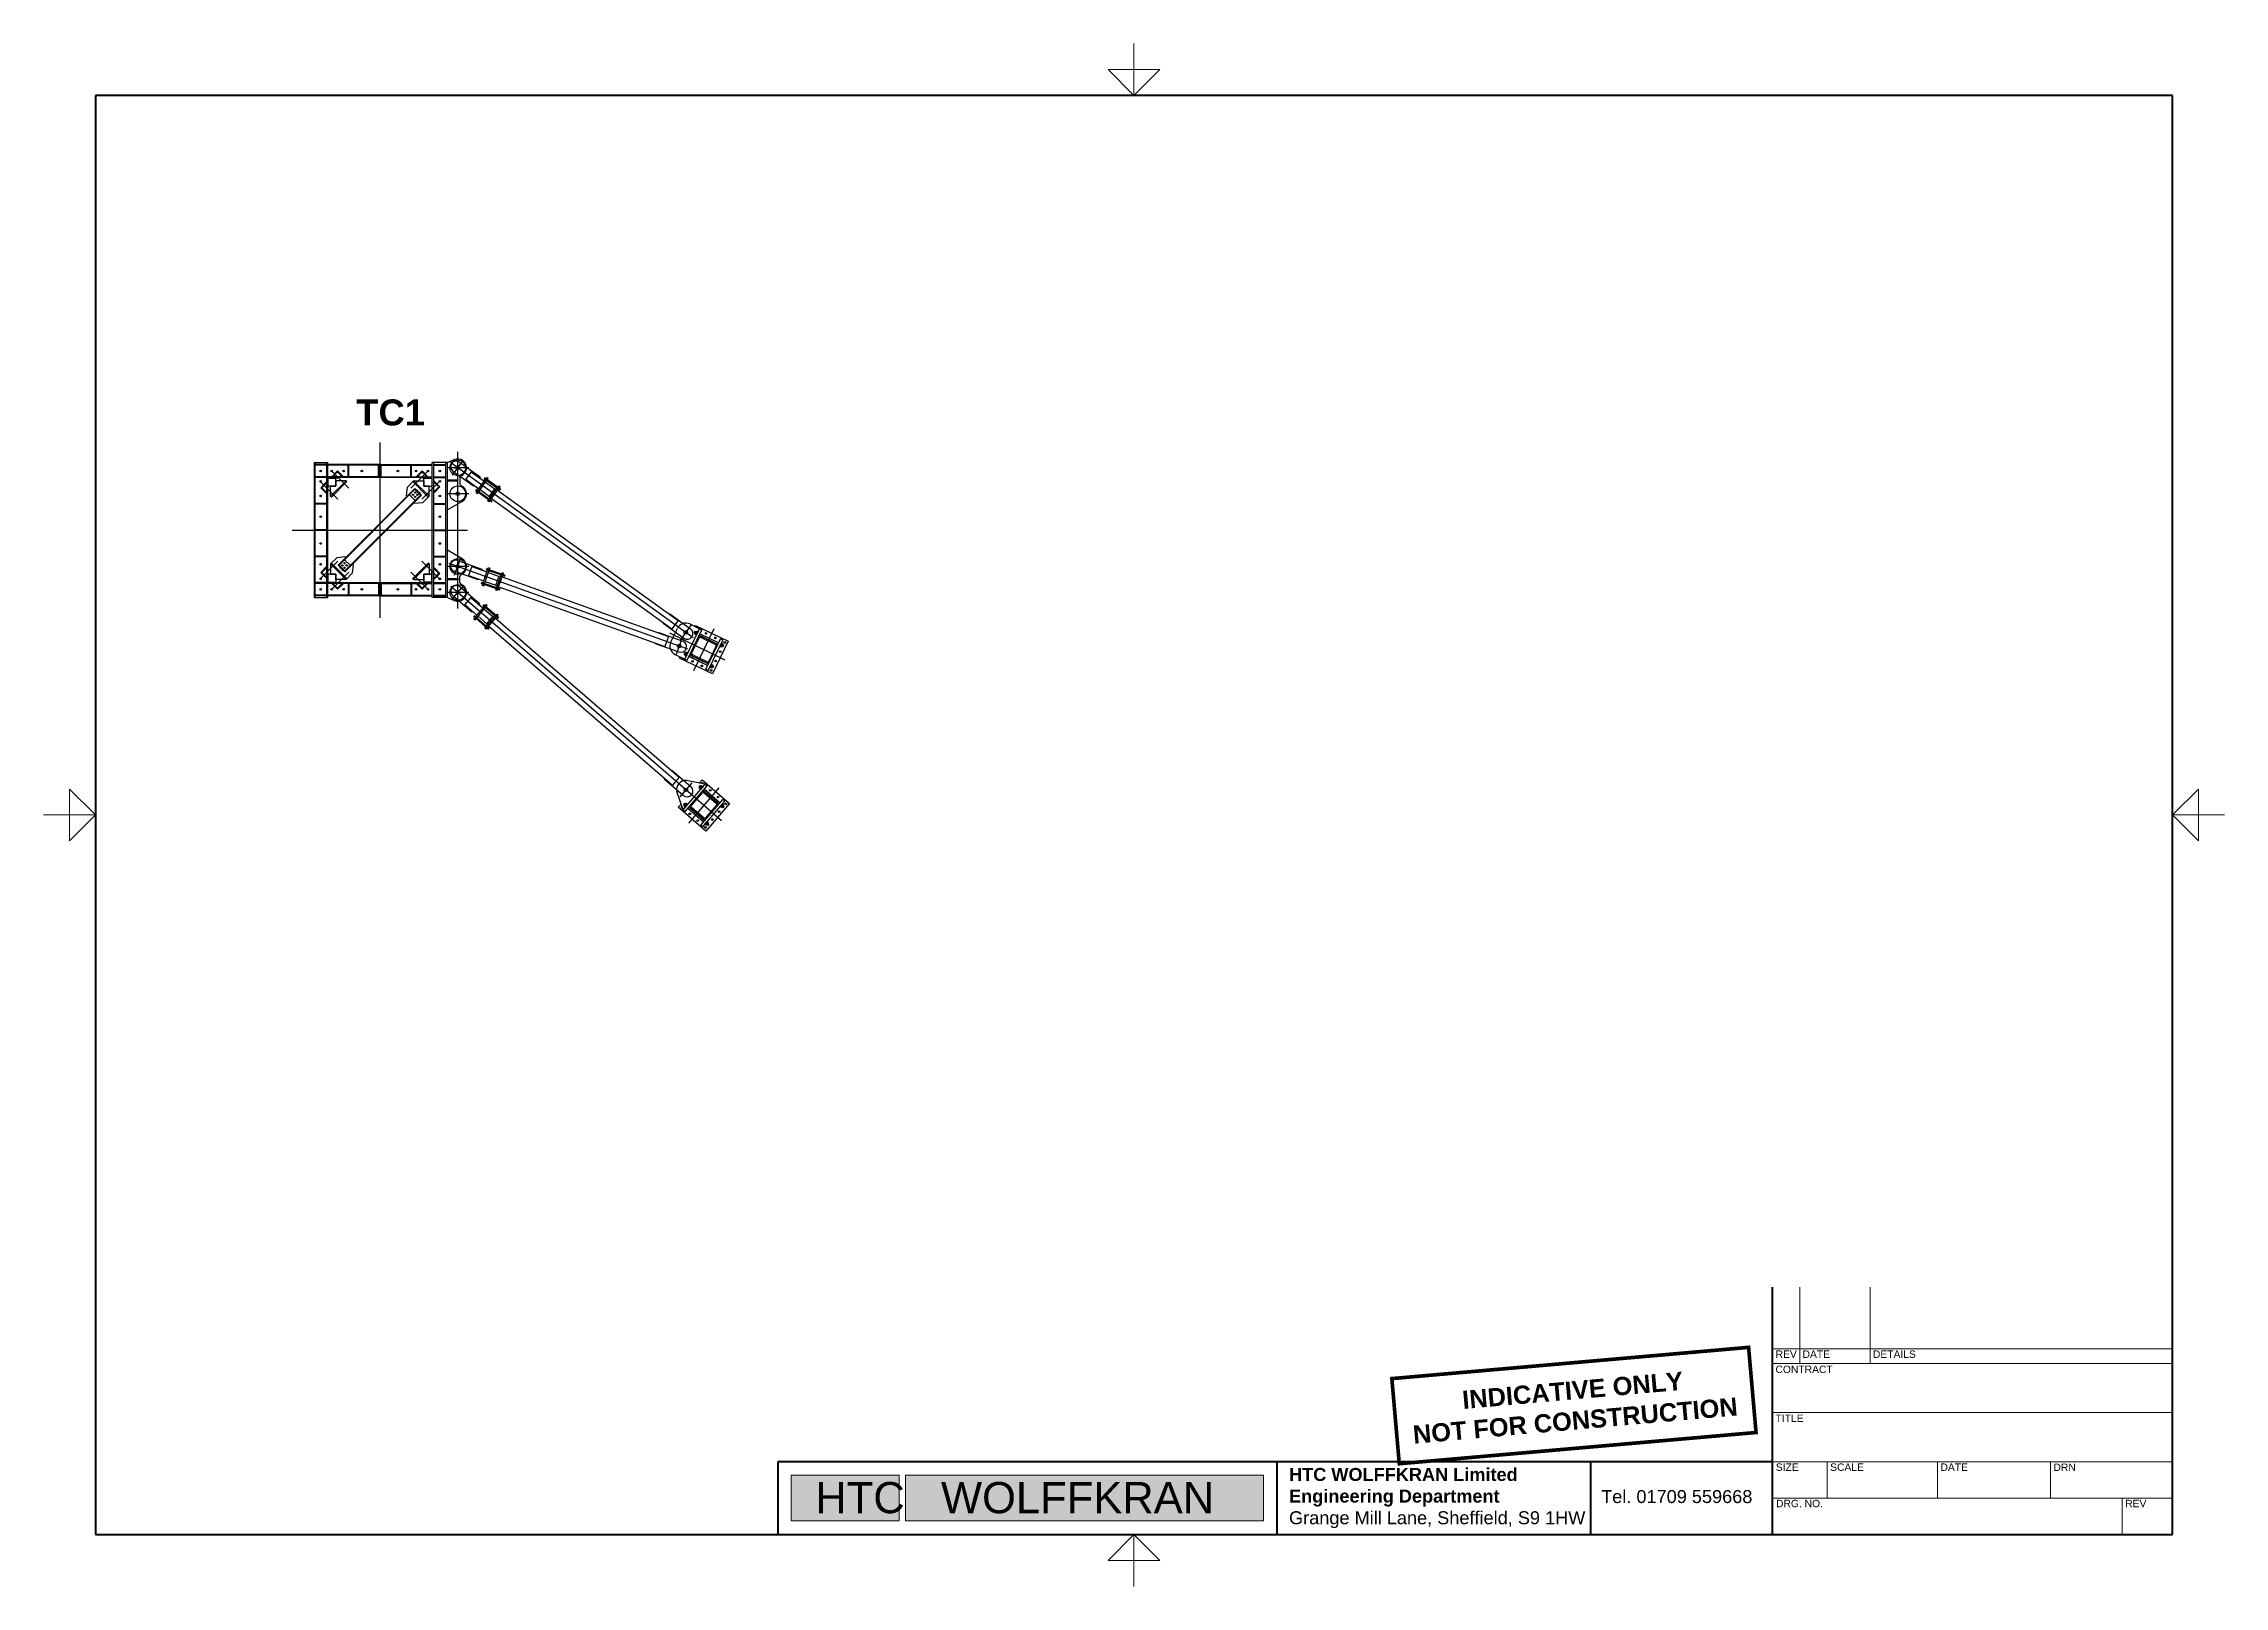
# Paper-space layout 'Paper 1' of a CAD drawing. Extents: x -61 to 359, y -44 to 253.
# The model-space entities are those that its viewports show. They can reach past a viewport. Long polylines and large blocks are cut down to what shows.
import ezdxf
from ezdxf.enums import TextEntityAlignment as Align

# ---------------------------------------------------------------- set-up
doc = ezdxf.new("R2010")
doc.units = 0
doc.header["$LTSCALE"] = 5
doc.header["$MEASUREMENT"] = 0
doc.linetypes.add('CENTER', pattern=[2, 1.25, -0.25, 0.25, -0.25])
doc.layers.get('0').update_dxf_attribs({"lineweight": 0})
for name, color, linetype, lineweight in [('Borders', 7, 'Continuous', 0), ('Centrelines', 94, 'CENTER', 25), ('Lines', 7, 'Continuous', 25)]:
    doc.layers.add(name, color=color, linetype=linetype, lineweight=lineweight)
doc.layers.add('Viewports', color=7, linetype='Continuous')
doc.layers.get('Viewports').off()
doc.styles.get("Standard").update_dxf_attribs({"font": 'arial.ttf'})
doc.styles.add('Title Text', font='arialbd.ttf')

# ---------------------------------------------------------------- blocks, each defined once
blk = doc.blocks.new('Indicative')
at = {"layer": 'Lines', "color": 252, "const_width": 0.7}
blk.add_lwpolyline([(-35.07, 5.19), (33.64, 11.2), (35.07, -5.19), (-33.64, -11.2)], close=True, dxfattribs=at)
at = {"layer": 'Lines', "color": 252, "insert": (0, 0), "char_height": 3.5, "width": 62.5245, "attachment_point": 5, "rotation": 5, "style": 'Title Text'}
blk.add_mtext('INDICATIVE ONLY\\PNOT FOR CONSTRUCTION', dxfattribs=at)
blk = doc.blocks.new('HTC Wolffkran Logo')
at = {"layer": 'Lines'}
h = blk.add_hatch(color=242, dxfattribs=at)
h.dxf.hatch_style = 1
h.paths.add_polyline_path([(0, 22), (52, 22), (52, 0), (0, 0)])
h = blk.add_hatch(color=242, dxfattribs=at)
h.dxf.hatch_style = 1
h.paths.add_polyline_path([(55, 0), (227.3, 0), (227.3, 22), (55, 22)])
at = {"color": 242, "lineweight": 0}
for points in [[(0, 22), (52, 22), (52, 0), (0, 0)], [(55, 0), (227.3, 0), (227.3, 22), (55, 22)]]:
    blk.add_lwpolyline(points, close=True, dxfattribs=at)
at = {"layer": 'Lines', "color": 7, "true_color": 0xffffff, "insert": (107.6, 11.1), "char_height": 15, "attachment_point": 5, "style": 'Title Text'}
blk.add_mtext_dynamic_manual_height_columns('{\\fSwis721 Blk BT|b0|i0|c0|p34;HTC   WOLFFKRAN}', width=219.734, gutter_width=12.5, heights=[0], dxfattribs=at)
blk = doc.blocks.new('Title HTC BH')
at = {"layer": 'Borders', "lineweight": 50}
for p, q in [((-77, 0), (-77, 47.6)), ((-77, 14), (-268.61, 14)), ((-268.61, 14), (-268.61, 0)), ((-172.49, 14), (-172.49, 0)), ((-112, 0), (-112, 14))]:
    blk.add_line(p, q, dxfattribs=at)
at = {"layer": 'Borders', "color": 7, "linetype": 'Continuous', "lineweight": 0}
for p, q in [((-71.75, 32.9), (-71.75, 47.6)), ((-58.25, 32.9), (-58.25, 47.6)), ((-77, 35.76), (0, 35.76)), ((-77, 32.9), (0, 32.9)), ((-77, 23.45), (0, 23.45)), ((-77, 14), (0, 14)), ((-66.5, 7), (-66.5, 14)), ((-45.24, 14), (-45.24, 7)), ((-23.47, 14), (-23.47, 7)), ((-77, 7), (0, 7)), ((-9.67, 0), (-9.67, 7))]:
    blk.add_line(p, q, dxfattribs=at)
at = {"layer": 'Borders'}
blk.add_point((0, 0), dxfattribs=at)
at = {"layer": 'Lines', "xscale": 0.4, "yscale": 0.4, "zscale": 0.4}
blk.add_blockref('HTC Wolffkran Logo', (-266.01, 2.6), dxfattribs=at)
at = {"layer": 'Borders', "color": 7, "linetype": 'Continuous'}
for s, p in [(' REV', (-76.98, 35.41)), (' DATE', (-71.79, 35.41)), (' DETAILS', (-58.24, 35.41)), (' CONTRACT', (-77.01, 32.49)), (' TITLE', (-77, 23.08)), (' SIZE', (-76.95, 13.66)), (' SCALE', (-66.48, 13.66)), (' DATE', (-45.23, 13.66)), (' DRN', (-23.47, 13.64)), (' DRG. NO.', (-76.9, 6.66)), (' REV', (-9.65, 6.66))]:
    blk.add_text(s, height=1.42, dxfattribs=at).set_placement(p, align=Align.TOP_LEFT)
at = {"layer": 'Borders', "color": 7, "linetype": 'Continuous', "char_height": 2.5}
for s, insert, width, attachment_point in [('{\\fArial|b1|i0|c0|p34;HTC WOLFFKRAN Limited\\PEngineering Department\\P}Grange Mill Lane, Sheffield, S9 1HW', (-170.14, 7), 62.8422, 4), ('Tel. 01709 559668', (-110.03, 8.54), 32.6566, 1)]:
    blk.add_mtext(s, dxfattribs=dict(at, insert=insert, width=width, attachment_point=attachment_point))
blk = doc.blocks.new('EA 150x150x15')
for p, q in [((0, 150), (0, 0)), ((7, 150), (0, 150)), ((150, 0), (0, 0)), ((15, 142), (15, 31)), ((142, 15), (31, 15)), ((150, 0), (150, 7))]:
    blk.add_line(p, q)
for centre, major_axis, start_param, end_param in [((7, 142), (0, 8), -1.570796, 0), ((31, 31), (0, -16), 4.712389, 6.283185), ((142, 7), (0, 8), -1.570796, 0)]:
    blk.add_ellipse(centre, major_axis=major_axis, ratio=1, start_param=start_param, end_param=end_param)

msp = doc.modelspace()

# ---------------------------------------------------------------- hatches: boundary and pattern name
h = msp.add_hatch()
h.set_pattern_fill('ANSI31', color=256, scale=200, angle=-115.8826)
h.set_pattern_definition([(289.1174, (20415.175, 41942.796), (23.6212, 8.1876), [])])
edge = h.paths.add_edge_path()
edge.add_ellipse((20674, 41628), major_axis=(-13.1, -27), ratio=1, start_angle=0, end_angle=90)
edge.add_line((20701, 41615), (20849, 41921))
edge.add_ellipse((20822, 41934), major_axis=(27, -13.1), ratio=1, start_angle=0, end_angle=90)
edge.add_line((20835, 41961), (20529, 42110))
edge.add_ellipse((20516, 42083), major_axis=(-27, 13.1), ratio=1, start_angle=270, end_angle=360)
edge.add_line((20489, 42096), (20341, 41790))
edge.add_ellipse((20368, 41777), major_axis=(-27, 13.1), ratio=1, start_angle=0, end_angle=90)
edge.add_line((20355, 41750), (20661, 41601))
edge = h.paths.add_edge_path(flags=16)
edge.add_ellipse((20669, 41642), major_axis=(18, -8.7), ratio=1, start_angle=-90, end_angle=0, ccw=False)
edge.add_line((20660, 41624), (20373, 41763))
edge.add_ellipse((20381, 41781), major_axis=(-8.7, -18), ratio=1, start_angle=-90, end_angle=0, ccw=False)
edge.add_line((20363, 41790), (20503, 42078))
edge.add_ellipse((20521, 42069), major_axis=(-18, 8.7), ratio=1, start_angle=270, end_angle=360, ccw=False)
edge.add_line((20530, 42087), (20818, 41948))
edge.add_ellipse((20809, 41930), major_axis=(8.7, 18), ratio=1, start_angle=-90, end_angle=0, ccw=False)
edge.add_line((20827, 41921), (20687, 41633))
h = msp.add_hatch()
h.set_pattern_fill('ANSI31', color=256, scale=200, angle=-130.8494)
h.set_pattern_definition([(274.1506, (20443.827, 38986.305), (24.9344, 1.8095), [])])
edge = h.paths.add_edge_path()
edge.add_ellipse((20613, 38616), major_axis=(-19.6, -22.7), ratio=1, start_angle=0, end_angle=90)
edge.add_line((20635, 38596), (20858, 38853))
edge.add_ellipse((20835, 38873), major_axis=(22.7, -19.6), ratio=1, start_angle=0, end_angle=90)
edge.add_line((20855, 38896), (20597, 39118))
edge.add_ellipse((20578, 39095), major_axis=(-22.7, 19.6), ratio=1, start_angle=270, end_angle=360)
edge.add_line((20555, 39115), (20333, 38858))
edge.add_ellipse((20355, 38838), major_axis=(-22.7, 19.6), ratio=1, start_angle=0, end_angle=90)
edge.add_line((20336, 38815), (20593, 38593))
edge = h.paths.add_edge_path(flags=16)
edge.add_ellipse((20611, 38630), major_axis=(15.1, -13.1), ratio=1, start_angle=-90, end_angle=0, ccw=False)
edge.add_line((20598, 38615), (20356, 38824))
edge.add_ellipse((20369, 38839), major_axis=(-13.1, -15.1), ratio=1, start_angle=-90, end_angle=0, ccw=False)
edge.add_line((20354, 38852), (20564, 39094))
edge.add_ellipse((20579, 39081), major_axis=(-15.1, 13.1), ratio=1, start_angle=270, end_angle=360, ccw=False)
edge.add_line((20592, 39096), (20834, 38887))
edge.add_ellipse((20821, 38872), major_axis=(13.1, 15.1), ratio=1, start_angle=-90, end_angle=0, ccw=False)
edge.add_line((20836, 38859), (20627, 38617))

# ---------------------------------------------------------------- linework, layer by layer
for p, q in [((20341, 41790), (20489, 42096)), ((20363, 41790), (20503, 42078)), ((20529, 42110), (20835, 41961)), ((20530, 42087), (20818, 41948)), ((20661, 41601), (20355, 41750)), ((20660, 41624), (20373, 41763)), ((20827, 41921), (20687, 41633)), ((20701, 41615), (20849, 41921)), ((20333, 38858), (20555, 39115)), ((20354, 38852), (20564, 39094)), ((20592, 39096), (20834, 38887)), ((20597, 39118), (20855, 38896)), ((20593, 38593), (20336, 38815)), ((20598, 38615), (20356, 38824)), ((20836, 38859), (20627, 38617)), ((20635, 38596), (20858, 38853))]:
    msp.add_line(p, q)
for centre, major_axis, start_param, end_param in [((20516, 42083), (-27, 13.1), 4.712389, 6.283185), ((20521, 42069), (-18, 8.7), 4.712389, 6.283185), ((20368, 41777), (-27, 13.1), 0, 1.570796), ((20381, 41781), (-8.7, -18), -1.570796, 0), ((20669, 41642), (18, -8.7), -1.570796, 0), ((20674, 41628), (-13.1, -27), 0, 1.570796), ((20809, 41930), (8.7, 18), -1.570796, 0), ((20822, 41934), (27, -13.1), 0, 1.570796), ((20578, 39095), (-22.7, 19.6), 4.712389, 6.283185), ((20579, 39081), (-15.1, 13.1), 4.712389, 6.283185), ((20355, 38838), (-22.7, 19.6), 0, 1.570796), ((20369, 38839), (-13.1, -15.1), -1.570796, 0), ((20821, 38872), (13.1, 15.1), -1.570796, 0), ((20835, 38873), (22.7, -19.6), 0, 1.570796), ((20613, 38616), (-19.6, -22.7), 0, 1.570796), ((20611, 38630), (15.1, -13.1), -1.570796, 0)]:
    msp.add_ellipse(centre, major_axis=major_axis, ratio=1, start_param=start_param, end_param=end_param)
at = {"layer": 'Centrelines'}
for p, q in [((14353, 45844), (14353, 42468)), ((20387, 42084), (15711, 45459)), ((15750, 45213), (15957, 45499)), ((15853, 42646), (15853, 45666)), ((13546, 44751), (13204, 45094)), ((13758, 44963), (13416, 45306)), ((14949, 44963), (15291, 45306)), ((15161, 44751), (15503, 45094)), ((16066, 45356), (15641, 45356)), ((16066, 44856), (15641, 44856)), ((12665, 44156), (16042, 44156)), ((13546, 43561), (13204, 43219)), ((13758, 43349), (13416, 43007)), ((14949, 43349), (15291, 43007)), ((15161, 43561), (15503, 43219)), ((16066, 43456), (15641, 43456)), ((20284, 41866), (15688, 43516)), ((15794, 43290), (15913, 43622)), ((16066, 42956), (15641, 42956)), ((20380, 39041), (15720, 43071)), ((15738, 42822), (15969, 43089)), ((19929, 42179), (21000, 41659)), ((20177, 42092), (20058, 41760)), ((20348, 42330), (20141, 42044)), ((20399, 41451), (20792, 42260)), ((20936, 38561), (20035, 39340)), ((20362, 39290), (20132, 39023)), ((20301, 38515), (20889, 39196))]:
    msp.add_line(p, q, dxfattribs=at)
at = {"layer": 'Centrelines', "ltscale": 0.1}
for p, q in [((16204, 44942), (16518, 44716)), ((16357, 45153), (16671, 44927)), ((16368, 45170), (16682, 44943)), ((16193, 44926), (16507, 44700)), ((16393, 43401), (16758, 43270)), ((16400, 43419), (16764, 43289)), ((16299, 43137), (16663, 43006)), ((16305, 43156), (16670, 43025)), ((16154, 42498), (16447, 42244)), ((16167, 42513), (16460, 42259)), ((16337, 42709), (16630, 42456)), ((16350, 42724), (16643, 42471))]:
    msp.add_line(p, q, dxfattribs=at)
at = {"layer": 'Lines'}
for p, q in [((13088, 45456), (13088, 42856)), ((13088, 45456), (13342, 45456)), ((13103, 45456), (13103, 42856)), ((13328, 45421), (13103, 45421)), ((13328, 45406), (13103, 45406)), ((13328, 45456), (13328, 42856)), ((13342, 45456), (13342, 42856)), ((14353, 45421), (13342, 45421)), ((14328, 45407), (13342, 45407)), ((13742, 45181), (13742, 45407)), ((13757, 45181), (13757, 45407)), ((14328, 45167), (14328, 45421)), ((14353, 45421), (15364, 45421)), ((14353, 45167), (14353, 45421)), ((14353, 45167), (14353, 45421)), ((14353, 45167), (14353, 45421)), ((14378, 45167), (14378, 45421)), ((14378, 45407), (15364, 45407)), ((14949, 45181), (14949, 45407)), ((14964, 45181), (14964, 45407)), ((15654, 45456), (15364, 45456)), ((15364, 42856), (15364, 45456)), ((15396, 42856), (15396, 45456)), ((15396, 45421), (15622, 45421)), ((15396, 45406), (15622, 45406)), ((15622, 42856), (15622, 45456)), ((15654, 45456), (15787, 45513)), ((15654, 42856), (15654, 45456)), ((15889, 45466), (16287, 45179)), ((13328, 45182), (13103, 45182)), ((13328, 45167), (13103, 45167)), ((14328, 45181), (13342, 45181)), ((14353, 45167), (13342, 45167)), ((13352, 45152), (13342, 45152)), ((13352, 44967), (13342, 44967)), ((13352, 45152), (13352, 44967)), ((13353, 45156), (13504, 45156)), ((13353, 45156), (13353, 45005)), ((13504, 45005), (13353, 45005)), ((13357, 45157), (13357, 45167)), ((13357, 45157), (13512, 45157)), ((13702, 45104), (13405, 44807)), ((13405, 44807), (13405, 45005)), ((13405, 45005), (13504, 45005)), ((13420, 44793), (13717, 45090)), ((13504, 45005), (13504, 45156)), ((13702, 45104), (13504, 45104)), ((13504, 45104), (13504, 45005)), ((13512, 45157), (13542, 45164)), ((13542, 45164), (13542, 45167)), ((15027, 44957), (13553, 43483)), ((15035, 44948), (13562, 43474)), ((13702, 45104), (13717, 45090)), ((15364, 45167), (14353, 45167)), ((14378, 45181), (15364, 45181)), ((14869, 44815), (14884, 44984)), ((14884, 44984), (15004, 45104)), ((14990, 45090), (15287, 44793)), ((15301, 44807), (15004, 45104)), ((15004, 45104), (15202, 45104)), ((15027, 44957), (15154, 44829)), ((15028, 44941), (15138, 44831)), ((15164, 45164), (15164, 45167)), ((15194, 45157), (15164, 45164)), ((15349, 45157), (15194, 45157)), ((15202, 45005), (15202, 45156)), ((15202, 45156), (15353, 45156)), ((15202, 45104), (15202, 45005)), ((15202, 45005), (15353, 45005)), ((15301, 45005), (15202, 45005)), ((15301, 44807), (15301, 45005)), ((15349, 45157), (15349, 45167)), ((15353, 45156), (15353, 45005)), ((15353, 45156), (15353, 45005)), ((15354, 45152), (15354, 44967)), ((15354, 45152), (15364, 45152)), ((15354, 44967), (15364, 44967)), ((15396, 45182), (15622, 45182)), ((15396, 45167), (15622, 45167)), ((15854, 45116), (15654, 45116)), ((15853, 45096), (15654, 45096)), ((15663, 45096), (15664, 45116)), ((16158, 45001), (15761, 45287)), ((15853, 45096), (15854, 45116)), ((15893, 45165), (15893, 45047)), ((16113, 45280), (16008, 45134)), ((16008, 45134), (16259, 44952)), ((16113, 45280), (16364, 45098)), ((16170, 45017), (16158, 45001)), ((16206, 44879), (16417, 45171)), ((16231, 44862), (16441, 45154)), ((16287, 45179), (16275, 45163)), ((16389, 45081), (16567, 44952)), ((16417, 45171), (16441, 45154)), ((16433, 44716), (16644, 45008)), ((16456, 44798), (16573, 44960)), ((16458, 44698), (16668, 44990)), ((16573, 44960), (16597, 44943)), ((16644, 45008), (16668, 44990)), ((13328, 44671), (13103, 44671)), ((13328, 44656), (13103, 44656)), ((13405, 44807), (13420, 44793)), ((15145, 44838), (13671, 43365)), ((15154, 44829), (13680, 43356)), ((14869, 44815), (14877, 44807)), ((14922, 44835), (15032, 44725)), ((15004, 44680), (15012, 44672)), ((15012, 44672), (15181, 44687)), ((15060, 44923), (15063, 44926)), ((15078, 44905), (15081, 44908)), ((15102, 44881), (15105, 44883)), ((15121, 44863), (15123, 44865)), ((15301, 44807), (15181, 44687)), ((15396, 44671), (15622, 44671)), ((15396, 44656), (15622, 44656)), ((15938, 44709), (15654, 44544)), ((16206, 44879), (16231, 44862)), ((16283, 44935), (16462, 44806)), ((16458, 44698), (16433, 44716)), ((16456, 44798), (16480, 44780)), ((16504, 44763), (19979, 42255)), ((16622, 44925), (20096, 42417)), ((13328, 44164), (13103, 44164)), ((13328, 44149), (13103, 44149)), ((15396, 44164), (15622, 44164)), ((15396, 44149), (15622, 44149)), ((15938, 43603), (15654, 43768)), ((13328, 43656), (13103, 43656)), ((13328, 43641), (13103, 43641)), ((13352, 43345), (13342, 43345)), ((13352, 43160), (13352, 43345)), ((13504, 43307), (13353, 43307)), ((13353, 43307), (13353, 43156)), ((13405, 43505), (13526, 43625)), ((13405, 43505), (13702, 43208)), ((13405, 43505), (13405, 43307)), ((13405, 43307), (13504, 43307)), ((13717, 43222), (13420, 43519)), ((13504, 43307), (13504, 43156)), ((13504, 43208), (13504, 43307)), ((13695, 43640), (13526, 43625)), ((13553, 43483), (13680, 43356)), ((13569, 43481), (13679, 43372)), ((13586, 43450), (13584, 43447)), ((13605, 43431), (13602, 43429)), ((13629, 43407), (13626, 43405)), ((13647, 43389), (13644, 43386)), ((13675, 43587), (13785, 43478)), ((13702, 43632), (13695, 43640)), ((13823, 43328), (13702, 43208)), ((13838, 43497), (13823, 43328)), ((13838, 43497), (13830, 43505)), ((15287, 43519), (14990, 43222)), ((15004, 43208), (15301, 43505)), ((15202, 43307), (15353, 43307)), ((15202, 43307), (15202, 43156)), ((15301, 43307), (15202, 43307)), ((15202, 43208), (15202, 43307)), ((15301, 43505), (15287, 43519)), ((15301, 43505), (15301, 43307)), ((15353, 43307), (15353, 43156)), ((15353, 43307), (15353, 43156)), ((15354, 43160), (15354, 43345)), ((15354, 43345), (15364, 43345)), ((15396, 43656), (15622, 43656)), ((15396, 43641), (15622, 43641)), ((16245, 43199), (15783, 43364)), ((15858, 43571), (16319, 43406)), ((15893, 43147), (15893, 43265)), ((16124, 43455), (16063, 43285)), ((16063, 43285), (16355, 43181)), ((16124, 43455), (16416, 43350)), ((16319, 43406), (16312, 43387)), ((16324, 43096), (16446, 43435)), ((16353, 43086), (16474, 43425)), ((16444, 43340), (16651, 43266)), ((16446, 43435), (16474, 43425)), ((16587, 43087), (16654, 43275)), ((16588, 43001), (16710, 43340)), ((16616, 42991), (16738, 43330)), ((16654, 43275), (16683, 43265)), ((16710, 43340), (16738, 43330)), ((13088, 42856), (13342, 42856)), ((13328, 43145), (13103, 43145)), ((13328, 43130), (13103, 43130)), ((13328, 42906), (13103, 42906)), ((13328, 42891), (13103, 42891)), ((13352, 43160), (13342, 43160)), ((13342, 43145), (14353, 43145)), ((14328, 43131), (13342, 43131)), ((14328, 42905), (13342, 42905)), ((14353, 42891), (13342, 42891)), ((13353, 43156), (13504, 43156)), ((13357, 43155), (13512, 43155)), ((13357, 43155), (13357, 43145)), ((13702, 43208), (13504, 43208)), ((13512, 43155), (13542, 43148)), ((13542, 43148), (13542, 43145)), ((13742, 43131), (13742, 42905)), ((13757, 43131), (13757, 42905)), ((14328, 43145), (14328, 42891)), ((14353, 43145), (15364, 43145)), ((14353, 43145), (14353, 42891)), ((14353, 43145), (14353, 42891)), ((14353, 43145), (14353, 42891)), ((14353, 42891), (15364, 42891)), ((14378, 43145), (14378, 42891)), ((14378, 43131), (15364, 43131)), ((14378, 42905), (15364, 42905)), ((14949, 43131), (14949, 42905)), ((14964, 43131), (14964, 42905)), ((15004, 43208), (14990, 43222)), ((15004, 43208), (15202, 43208)), ((15194, 43155), (15164, 43148)), ((15164, 43148), (15164, 43145)), ((15349, 43155), (15194, 43155)), ((15202, 43156), (15353, 43156)), ((15349, 43155), (15349, 43145)), ((15354, 43160), (15364, 43160)), ((15654, 42856), (15364, 42856)), ((15396, 43145), (15622, 43145)), ((15396, 43130), (15622, 43130)), ((15396, 42906), (15622, 42906)), ((15396, 42891), (15622, 42891)), ((15853, 43216), (15654, 43216)), ((15854, 43196), (15654, 43196)), ((15654, 42856), (15787, 42800)), ((15663, 43216), (15664, 43196)), ((16126, 42575), (15755, 42895)), ((15853, 43216), (15854, 43196)), ((15899, 43062), (16270, 42741)), ((16105, 42857), (15988, 42721)), ((16105, 42857), (16340, 42654)), ((16251, 43218), (16245, 43199)), ((16324, 43096), (16353, 43086)), ((16383, 43170), (16590, 43096)), ((16587, 43087), (16615, 43077)), ((16616, 42991), (16588, 43001)), ((16643, 43066), (19844, 41918)), ((16711, 43255), (19912, 42106)), ((15988, 42721), (16222, 42518)), ((16139, 42590), (16126, 42575)), ((16163, 42450), (16399, 42722)), ((16163, 42450), (16186, 42430)), ((16186, 42430), (16421, 42702)), ((16245, 42498), (16411, 42354)), ((16270, 42741), (16257, 42726)), ((16362, 42634), (16529, 42490)), ((16375, 42267), (16610, 42539)), ((16398, 42247), (16633, 42519)), ((16399, 42722), (16421, 42702)), ((16405, 42347), (16535, 42498)), ((16535, 42498), (16558, 42478)), ((16581, 42459), (20120, 39399)), ((16610, 42539), (16633, 42519)), ((19940, 42542), (19934, 42534)), ((19940, 42542), (20337, 42255)), ((16398, 42247), (16375, 42267)), ((16405, 42347), (16427, 42327)), ((16450, 42308), (19989, 39248)), ((19727, 42183), (19723, 42174)), ((19727, 42183), (20188, 42018)), ((19811, 42364), (19817, 42372)), ((19811, 42364), (20209, 42077)), ((19912, 42106), (19844, 41918)), ((19956, 42004), (20083, 42265)), ((20096, 42417), (19979, 42255)), ((20228, 41672), (20512, 42257)), ((20273, 41650), (20557, 42235)), ((20323, 42349), (20512, 42257)), ((20409, 42176), (20425, 42208)), ((20409, 42176), (20431, 42165)), ((20410, 42179), (20432, 42168)), ((20422, 42301), (20433, 42323)), ((20424, 42206), (20446, 42195)), ((20425, 42208), (20447, 42198)), ((20433, 42323), (21063, 42018)), ((20450, 42137), (20480, 42200)), ((20453, 42136), (20450, 42137)), ((20484, 42199), (20453, 42136)), ((20480, 42200), (20484, 42199)), ((20506, 42129), (20865, 41954)), ((20507, 42132), (20867, 41957)), ((20512, 42257), (20557, 42235)), ((20520, 42159), (20880, 41984)), ((20521, 42161), (20881, 41987)), ((20633, 41476), (20917, 42061)), ((20678, 41454), (20962, 42039)), ((21063, 42018), (20757, 41388)), ((20962, 42039), (20917, 42061)), ((19653, 41976), (19656, 41985)), ((19653, 41976), (20114, 41810)), ((20039, 41764), (20228, 41672)), ((20127, 41693), (20138, 41716)), ((20757, 41388), (20127, 41693)), ((20228, 41803), (20213, 41771)), ((20213, 41771), (20235, 41760)), ((20214, 41774), (20236, 41763)), ((20227, 41801), (20249, 41790)), ((20228, 41803), (20250, 41793)), ((20228, 41672), (20273, 41650)), ((20284, 41795), (20253, 41732)), ((20253, 41732), (20257, 41731)), ((20257, 41731), (20287, 41794)), ((20287, 41794), (20284, 41795)), ((20309, 41724), (20669, 41550)), ((20310, 41727), (20670, 41552)), ((20324, 41754), (20683, 41579)), ((20325, 41757), (20685, 41582)), ((20934, 41980), (20903, 41917)), ((20903, 41917), (20907, 41916)), ((20907, 41916), (20937, 41979)), ((20937, 41979), (20934, 41980)), ((20962, 41908), (20940, 41918)), ((20963, 41910), (20941, 41921)), ((20976, 41937), (20954, 41948)), ((20978, 41940), (20956, 41951)), ((20962, 41908), (20978, 41940)), ((20678, 41454), (20633, 41476)), ((20707, 41512), (20737, 41575)), ((20710, 41511), (20707, 41512)), ((20741, 41574), (20710, 41511)), ((20737, 41575), (20741, 41574)), ((20765, 41503), (20743, 41513)), ((20767, 41505), (20745, 41516)), ((20780, 41532), (20758, 41543)), ((20781, 41535), (20759, 41546)), ((20781, 41535), (20765, 41503)), ((19975, 39537), (19968, 39530)), ((19975, 39537), (20346, 39217)), ((19831, 39371), (19838, 39378)), ((19831, 39371), (20202, 39050)), ((20120, 39399), (19989, 39248)), ((20193, 38773), (20071, 39121)), ((20193, 38773), (20619, 39265)), ((20231, 38740), (20656, 39232)), ((20619, 39265), (20256, 39336)), ((20498, 39213), (20522, 39240)), ((20498, 39213), (20517, 39197)), ((20500, 39215), (20519, 39199)), ((20506, 39287), (20559, 39349)), ((20510, 39185), (20511, 39191)), ((20527, 39170), (20510, 39185)), ((20511, 39191), (20518, 39199)), ((20518, 39199), (20539, 39223)), ((20520, 39238), (20538, 39222)), ((20522, 39240), (20540, 39224)), ((20523, 39194), (20535, 39184)), ((20527, 39165), (20573, 39218)), ((20527, 39170), (20533, 39172)), ((20530, 39163), (20527, 39165)), ((20576, 39216), (20530, 39163)), ((20567, 39211), (20533, 39172)), ((20539, 39223), (20545, 39230)), ((20544, 39218), (20555, 39208)), ((20552, 39232), (20545, 39230)), ((20552, 39232), (20568, 39218)), ((20559, 39349), (21089, 38891)), ((20568, 39218), (20567, 39211)), ((20573, 39218), (20576, 39216)), ((20579, 39143), (20882, 38881)), ((20581, 39145), (20884, 38884)), ((20601, 39168), (20903, 38906)), ((20603, 39170), (20905, 38908)), ((20619, 39265), (20656, 39232)), ((20101, 38820), (20155, 38882)), ((20631, 38362), (20101, 38820)), ((20193, 38773), (20231, 38740)), ((20227, 38900), (20204, 38873)), ((20204, 38873), (20222, 38857)), ((20206, 38875), (20224, 38859)), ((20216, 38844), (20217, 38851)), ((20216, 38844), (20233, 38830)), ((20224, 38858), (20217, 38851)), ((20244, 38882), (20224, 38858)), ((20225, 38898), (20244, 38882)), ((20227, 38900), (20246, 38884)), ((20229, 38854), (20240, 38844)), ((20279, 38878), (20233, 38825)), ((20233, 38830), (20239, 38832)), ((20233, 38825), (20236, 38822)), ((20236, 38822), (20282, 38875)), ((20239, 38832), (20273, 38871)), ((20251, 38890), (20244, 38882)), ((20249, 38878), (20261, 38868)), ((20257, 38892), (20251, 38890)), ((20274, 38877), (20257, 38892)), ((20274, 38877), (20273, 38871)), ((20282, 38875), (20279, 38878)), ((20285, 38802), (20587, 38541)), ((20287, 38805), (20589, 38543)), ((20306, 38827), (20609, 38566)), ((20308, 38830), (20611, 38568)), ((20534, 38479), (20959, 38971)), ((20572, 38446), (20997, 38938)), ((21089, 38891), (20631, 38362)), ((20954, 38889), (20908, 38836)), ((20908, 38836), (20912, 38833)), ((20912, 38833), (20957, 38886)), ((20916, 38833), (20917, 38840)), ((20916, 38833), (20933, 38819)), ((20951, 38879), (20917, 38840)), ((20941, 38833), (20929, 38843)), ((20933, 38819), (20939, 38821)), ((20939, 38821), (20946, 38829)), ((20963, 38811), (20944, 38827)), ((20946, 38829), (20966, 38853)), ((20965, 38813), (20946, 38829)), ((20961, 38857), (20950, 38867)), ((20958, 38881), (20951, 38879)), ((20957, 38886), (20954, 38889)), ((20974, 38867), (20958, 38881)), ((20997, 38938), (20959, 38971)), ((20963, 38811), (20986, 38838)), ((20966, 38853), (20973, 38860)), ((20984, 38836), (20966, 38852)), ((20986, 38838), (20968, 38854)), ((20974, 38867), (20973, 38860)), ((20572, 38446), (20534, 38479)), ((20614, 38495), (20660, 38548)), ((20617, 38493), (20614, 38495)), ((20663, 38546), (20617, 38493)), ((20622, 38493), (20623, 38500)), ((20639, 38479), (20622, 38493)), ((20623, 38500), (20657, 38539)), ((20646, 38493), (20635, 38503)), ((20639, 38479), (20645, 38481)), ((20651, 38488), (20645, 38481)), ((20669, 38471), (20650, 38487)), ((20672, 38512), (20651, 38488)), ((20671, 38473), (20652, 38489)), ((20667, 38517), (20655, 38527)), ((20663, 38541), (20657, 38539)), ((20660, 38548), (20663, 38546)), ((20663, 38541), (20680, 38526)), ((20692, 38498), (20669, 38471)), ((20679, 38520), (20672, 38512)), ((20690, 38496), (20672, 38512)), ((20692, 38498), (20674, 38514)), ((20680, 38526), (20679, 38520))]:
    msp.add_line(p, q, dxfattribs=at)
at = {"layer": 'Lines', "lineweight": 25}
for p, q in [((20428, 42158), (20432, 42167)), ((20428, 42151), (20428, 42158)), ((20448, 42142), (20428, 42151)), ((20432, 42167), (20446, 42196)), ((20438, 42164), (20452, 42157)), ((20446, 42196), (20450, 42205)), ((20448, 42142), (20454, 42145)), ((20456, 42208), (20450, 42205)), ((20452, 42193), (20466, 42186)), ((20476, 42192), (20454, 42145)), ((20456, 42208), (20476, 42199)), ((20476, 42199), (20476, 42192)), ((20236, 41762), (20231, 41753)), ((20232, 41747), (20231, 41753)), ((20232, 41747), (20252, 41737)), ((20249, 41791), (20236, 41762)), ((20242, 41759), (20255, 41753)), ((20254, 41800), (20249, 41791)), ((20252, 41737), (20257, 41741)), ((20259, 41804), (20254, 41800)), ((20255, 41788), (20269, 41781)), ((20257, 41741), (20280, 41787)), ((20279, 41794), (20259, 41804)), ((20279, 41794), (20280, 41787)), ((20933, 41970), (20911, 41924)), ((20911, 41917), (20911, 41924)), ((20911, 41917), (20931, 41907)), ((20935, 41923), (20921, 41930)), ((20931, 41907), (20936, 41911)), ((20939, 41974), (20933, 41970)), ((20949, 41952), (20935, 41958)), ((20936, 41911), (20941, 41920)), ((20959, 41964), (20939, 41974)), ((20941, 41920), (20955, 41949)), ((20955, 41949), (20959, 41958)), ((20959, 41964), (20959, 41958)), ((20714, 41519), (20737, 41565)), ((20714, 41512), (20714, 41519)), ((20735, 41503), (20714, 41512)), ((20738, 41518), (20724, 41525)), ((20735, 41503), (20740, 41506)), ((20742, 41569), (20737, 41565)), ((20752, 41547), (20738, 41554)), ((20744, 41515), (20740, 41506)), ((20742, 41569), (20762, 41560)), ((20758, 41544), (20744, 41515)), ((20763, 41553), (20758, 41544)), ((20762, 41560), (20763, 41553))]:
    msp.add_line(p, q, dxfattribs=at)
at = {"layer": 'Lines'}
for centre, radius in [((15853, 45356), 150), ((15853, 45356), 35), ((15853, 45356), 35), ((13215, 45294), 15), ((13215, 45094), 15), ((13427, 45294), 15), ((13657, 45294), 15), ((14007, 45294), 15), ((14699, 45294), 15), ((15049, 45294), 15), ((15279, 45294), 15), ((15509, 45294), 15), ((15509, 45094), 15), ((15853, 44856), 150), ((13215, 44814), 15), ((14991, 44836), 13), ((15034, 44879), 13), ((15034, 44794), 13), ((15076, 44836), 13), ((15509, 44814), 15), ((15853, 44856), 35), ((13215, 44414), 15), ((15509, 44414), 15), ((13215, 43898), 15), ((15509, 43898), 15), ((13215, 43498), 15), ((13631, 43476), 13), ((13673, 43518), 13), ((13673, 43433), 13), ((13716, 43476), 13), ((15509, 43498), 15), ((15853, 43456), 150), ((15853, 43456), 35), ((15853, 43456), 35), ((13215, 43218), 15), ((13215, 43018), 15), ((13427, 43018), 15), ((13657, 43018), 15), ((14007, 43018), 15), ((14699, 43018), 15), ((15049, 43018), 15), ((15279, 43018), 15), ((15509, 43218), 15), ((15509, 43018), 15), ((15853, 42956), 150), ((15853, 42956), 35), ((15853, 42955), 35), ((20245, 42187), 35), ((20245, 42187), 35), ((20636, 42169), 16), ((20816, 42082), 16), ((20996, 41994), 16), ((20118, 41926), 35), ((20118, 41926), 35), ((20374, 41629), 16), ((20821, 41635), 16), ((20909, 41815), 16), ((20554, 41542), 16), ((20734, 41455), 16), ((20247, 39156), 35), ((20247, 39156), 35), ((20716, 39148), 16), ((20323, 38694), 16), ((20867, 39017), 16), ((20887, 38735), 16), ((21018, 38886), 16), ((20475, 38563), 16), ((20626, 38432), 16), ((20757, 38584), 16)]:
    msp.add_circle(centre, radius, dxfattribs=at)
for centre, radius, start, end in [((15825, 45377), 110, 54.1791, 234.1791), ((15853, 45356), 170, 291.4601, 112.9377), ((15928, 45165), 35, 111.4601, 180), ((15928, 45047), 35, 180, 248.5399), ((15853, 44856), 170, 300, 68.5399), ((15072, 44917), 13, 315, 135), ((15114, 44874), 13, 315, 135), ((13593, 43438), 13, 135, 315), ((13635, 43396), 13, 135, 315), ((15821, 43468), 110, 70.2598, 250.2598), ((15928, 43265), 35, 111.4601, 180), ((15853, 43456), 170, 291.4601, 60), ((15827, 42978), 110, 49.1506, 229.1506), ((15853, 42956), 170, 247.0623, 68.5399), ((15928, 43147), 35, 180, 248.5399), ((20118, 41926), 180, 154.1174, 244.1174), ((20245, 42187), 180, 64.0763, 154.1174), ((20151, 41914), 110, 250.2598, 70.2598), ((20273, 42166), 110, 234.1791, 54.1791), ((20247, 39156), 180, 87.1177, 191.1836), ((20274, 39133), 110, 229.1506, 49.1506), ((20564, 39279), 16, 337.784, 179.9573), ((20172, 38825), 16, 98.3439, 300.5172)]:
    msp.add_arc(centre, radius, start, end, dxfattribs=at)
at = {"layer": 'Lines', "lineweight": 25}
for centre, major_axis, start_param, end_param in [((20436, 42157), (3.49, 7.2), 0.14289, 2.998703), ((20458, 42172), (9.5, 19.5), 0.753183, 2.388409), ((20447, 42151), (3.49, 7.2), -2.998703, -0.14289), ((20456, 42199), (3.49, 7.2), 0.14289, 2.998703), ((20446, 42178), (9.5, 19.5), -2.388409, -0.753183), ((20468, 42194), (3.49, 7.2), -2.998703, -0.14289), ((20722, 41517), (-3.49, -7.2), -2.998703, -0.14289), ((20744, 41533), (-9.5, -19.5), -2.388409, -0.753183), ((20734, 41512), (-3.49, -7.2), 0.14289, 2.998703), ((20743, 41560), (-3.49, -7.2), -2.998703, -0.14289), ((20732, 41539), (-9.5, -19.5), 0.753183, 2.388409), ((20755, 41554), (-3.49, -7.2), 0.14289, 2.998703)]:
    msp.add_ellipse(centre, major_axis=major_axis, ratio=0.964877, start_param=start_param, end_param=end_param, dxfattribs=at)
at = {"layer": 'Lines', "lineweight": 25, "extrusion": (0, 0, -1)}
for centre, major_axis, start_param, end_param in [((20239, 41752), (-3.49, -7.2), 0.14289, 2.998703), ((20261, 41767), (-9.5, -19.5), 0.753183, 2.388409), ((20251, 41746), (-3.49, -7.2), -2.998703, -0.14289), ((20260, 41794), (-3.49, -7.2), 0.14289, 2.998703), ((20250, 41773), (-9.5, -19.5), -2.388409, -0.753183), ((20272, 41789), (-3.49, -7.2), -2.998703, -0.14289), ((20918, 41922), (3.49, 7.2), -2.998703, -0.14289), ((20941, 41938), (9.5, 19.5), -2.388409, -0.753183), ((20930, 41917), (3.49, 7.2), 0.14289, 2.998703), ((20939, 41965), (3.49, 7.2), -2.998703, -0.14289), ((20929, 41944), (9.5, 19.5), 0.753183, 2.388409), ((20951, 41959), (3.49, 7.2), 0.14289, 2.998703)]:
    msp.add_ellipse(centre, major_axis=major_axis, ratio=0.964877, start_param=start_param, end_param=end_param, dxfattribs=at)
at = {"layer": 'Lines'}
for centre, major_axis, start_param, end_param in [((20519, 39188), (5.23, 6.05), 0.14289, 2.998703), ((20544, 39197), (14.2, 16.4), 0.753183, 2.388409), ((20529, 39179), (5.23, 6.05), -2.998703, -0.14289), ((20534, 39206), (14.2, 16.4), -2.388409, -0.753183), ((20550, 39224), (5.23, 6.05), 0.14289, 2.998703), ((20560, 39215), (5.23, 6.05), -2.998703, -0.14289), ((20630, 38496), (-5.23, -6.05), -2.998703, -0.14289), ((20656, 38505), (-14.2, -16.4), -2.388409, -0.753183), ((20640, 38487), (-5.23, -6.05), 0.14289, 2.998703), ((20646, 38514), (-14.2, -16.4), 0.753183, 2.388409), ((20661, 38532), (-5.23, -6.05), -2.998703, -0.14289), ((20671, 38523), (-5.23, -6.05), 0.14289, 2.998703)]:
    msp.add_ellipse(centre, major_axis=major_axis, ratio=0.964877, start_param=start_param, end_param=end_param, dxfattribs=at)
at = {"layer": 'Lines', "extrusion": (0, 0, -1)}
for centre, major_axis, start_param, end_param in [((20224, 38847), (-5.23, -6.05), 0.14289, 2.998703), ((20250, 38856), (-14.2, -16.4), 0.753183, 2.388409), ((20234, 38839), (-5.23, -6.05), -2.998703, -0.14289), ((20240, 38865), (-14.2, -16.4), -2.388409, -0.753183), ((20255, 38883), (-5.23, -6.05), 0.14289, 2.998703), ((20266, 38874), (-5.23, -6.05), -2.998703, -0.14289), ((20925, 38837), (5.23, 6.05), -2.998703, -0.14289), ((20950, 38846), (14.2, 16.4), -2.388409, -0.753183), ((20935, 38828), (5.23, 6.05), 0.14289, 2.998703), ((20940, 38854), (14.2, 16.4), 0.753183, 2.388409), ((20956, 38872), (5.23, 6.05), -2.998703, -0.14289), ((20966, 38864), (5.23, 6.05), 0.14289, 2.998703)]:
    msp.add_ellipse(centre, major_axis=major_axis, ratio=0.964877, start_param=start_param, end_param=end_param, dxfattribs=at)

# ---------------------------------------------------------------- block references
at = {"layer": 'Lines', "xscale": -1}
for p, rotation in [((13215, 44971), 224.9999999999999), ((15168, 45295), 134.9999999999999), ((15510, 43324), 44.99999999999992), ((13539, 43018), 315)]:
    msp.add_blockref('EA 150x150x15', p, dxfattribs=dict(at, rotation=rotation))
at = {"layer": 'Lines'}
for p, rotation in [((13539, 45295), 225), ((15510, 44988), 135), ((13215, 43341), 315), ((15168, 43018), 44.99999999999999)]:
    msp.add_blockref('EA 150x150x15', p, dxfattribs=dict(at, rotation=rotation))

psp = doc.layouts.new('Paper 1')

# ---------------------------------------------------------------- linework, layer by layer
at = {"layer": 'Borders'}
for p, q in [((148.5, 253.5), (148.5, 243.5)), ((143.5, 248.5), (148.5, 243.5)), ((153.5, 248.5), (143.5, 248.5)), ((148.5, 243.5), (153.5, 248.5)), ((-51.5, 105), (-56.5, 110)), ((-56.5, 110), (-56.5, 100)), ((348.5, 105), (353.5, 110)), ((353.5, 110), (353.5, 100)), ((-61.5, 105), (-51.5, 105)), ((-56.5, 100), (-51.5, 105)), ((353.5, 100), (348.5, 105)), ((358.5, 105), (348.5, 105)), ((143.5, -38.5), (148.5, -33.5)), ((148.5, -43.5), (148.5, -33.5)), ((148.5, -33.5), (153.5, -38.5)), ((153.5, -38.5), (143.5, -38.5))]:
    psp.add_line(p, q, dxfattribs=at)
at = {"layer": 'Borders', "lineweight": 50}
for p, q in [((348.5, 243.5), (-51.5, 243.5)), ((-51.5, 243.5), (-51.5, -33.5)), ((348.5, -33.5), (348.5, 243.5)), ((-51.5, -33.5), (348.5, -33.5))]:
    psp.add_line(p, q, dxfattribs=at)

# ---------------------------------------------------------------- block references
at = {"layer": 'Borders'}
for name, p in [('Title HTC BH', (348.5, -33.5)), ('Indicative', (233.23, -8.69))]:
    psp.add_blockref(name, p, dxfattribs=at)

# ---------------------------------------------------------------- viewports
at = {"layer": 'Viewports'}
psp.add_viewport(center=(64.72, 164.94), size=(232.45, 157.1114), view_center_point=(20499.77, 44665.66), view_height=15711.1414, dxfattribs=at)
psp.add_viewport(center=(64.72, 25.9), size=(232.45, 90.8012), view_center_point=(20499.77, 26011.77), view_height=9080.1185, status=3, dxfattribs=at)

# ---------------------------------------------------------------- next in the draw order: texts
at = {"layer": 'Lines', "color": 1, "insert": (-1.27, 185), "char_height": 5, "attachment_point": 1, "style": 'Title Text', "bg_fill": 3, "box_fill_scale": 1.2, "bg_fill_color": 256, "bg_fill_transparency": 3933092}
psp.add_mtext('TC1', dxfattribs=at)

doc.saveas('drawing.dxf')
